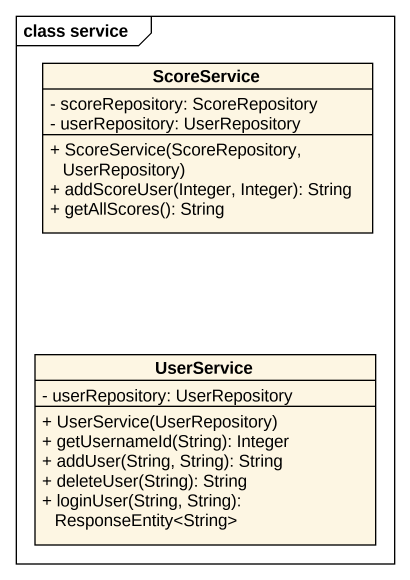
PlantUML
@startuml
mainframe class service
hide circle
hide empty members
skinparam classAttributeIconSize 0
class ScoreService {
  - scoreRepository: ScoreRepository
  - userRepository: UserRepository
  + ScoreService(ScoreRepository, UserRepository)
  + addScoreUser(Integer, Integer): String
  + getAllScores(): String
}
class UserService {
  - userRepository: UserRepository
  + UserService(UserRepository)
  + getUsernameId(String): Integer
  + addUser(String, String): String
  + deleteUser(String): String
  + loginUser(String, String): ResponseEntity<String>
}
@enduml
